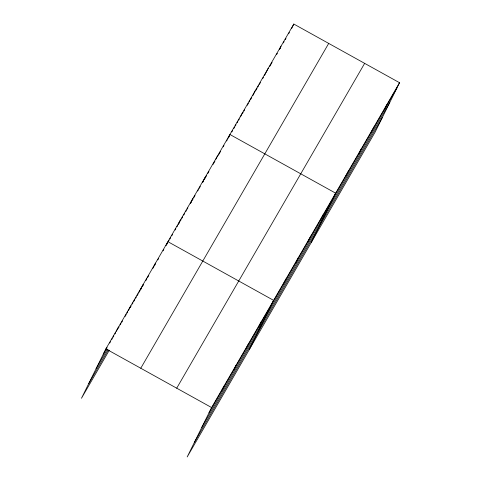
<?xml version="1.0" encoding="UTF-8"?>
<svg xmlns="http://www.w3.org/2000/svg" width="481" height="481" viewBox="0 0 481 481"><rect width="100%" height="100%" fill="white"/><g stroke="black" fill="none" stroke-linecap="round" stroke-linejoin="round"><path stroke-width="0.72" d="M399.531 82.72L211.598 407.551L187.181 456.95L375.114 132.119L399.531 82.72L293.819 24.05L105.886 348.881L81.469 398.28L109.283 350.21M116.354 331.355L118.29 327.447M128.439 310.564L130.694 306.006M140.518 289.778L143.097 284.566M152.922 268.338L155.501 263.125M165.969 245.599L167.905 241.69L273.617 300.354L249.2 349.753M178.373 224.158L180.309 220.25M190.458 203.373L192.713 198.809M205.116 177.369L202.537 182.582L203.667 180.634M215.909 159.193L217.514 155.934M227.988 138.402L229.918 134.494L335.63 193.164L311.219 242.562M240.446 116.967L242.701 112.404M252.904 95.527L255.477 90.314M266.005 72.787L268.26 68.23M279.431 49.399L281.036 46.14M291.564 28.613L293.819 24.05M221.422 391.324L224.002 386.111M233.826 369.883L236.405 364.67M246.23 348.448L248.809 343.236M258.634 327.008L261.213 321.795M283.441 284.127L286.021 278.914M295.845 262.692L298.424 257.479M308.249 241.252L310.822 236.039M320.653 219.811L323.226 214.598M345.833 176.286L348.412 171.074M358.616 154.197L361.189 148.984M371.392 132.107L373.971 126.894M384.175 110.017L386.748 104.804M103.307 354.094L107.071 347.601M109.698 343.049L110.45 341.75M111.58 339.802L112.332 338.504M113.083 337.205L113.835 335.906M114.959 333.958L115.711 332.66M118.344 328.108L119.096 326.809M120.22 324.861L120.978 323.563M121.729 322.264L122.481 320.965M125.108 316.414L126.238 314.466M126.99 313.167L127.742 311.868M130.369 307.317L131.121 306.018M132.251 304.07L133.003 302.771M133.754 301.473L134.884 299.525M135.636 298.226L136.388 296.927M137.139 295.629L138.263 293.675M139.015 292.376L140.145 290.428M140.897 289.129L141.648 287.83M142.4 286.532L143.524 284.584M145.779 280.682L146.909 278.733M147.661 277.435L148.791 275.487M154.425 265.74L155.177 264.442M157.81 259.896L158.562 258.598M163.071 250.799L163.823 249.501M166.456 244.949L167.208 243.651M168.332 241.702L169.084 240.404M169.835 239.105L170.587 237.806M171.717 235.858L172.469 234.56M175.102 230.008L175.854 228.709M176.978 226.761L177.73 225.463M178.481 224.164L179.233 222.865M180.363 220.911L181.115 219.613M181.866 218.314L182.618 217.015M183.742 215.067L184.494 213.768M185.624 211.82L186.375 210.522M187.127 209.223L187.879 207.918M190.512 203.373L191.636 201.425M192.388 200.126L193.14 198.827M193.891 197.529L195.021 195.575M197.649 191.029L198.4 189.73M199.152 188.432L200.282 186.484M204.419 179.335L206.674 175.439M207.798 173.491L208.928 171.537M213.059 164.394L214.941 161.147M218.326 155.297L220.581 151.401M223.208 146.849L223.96 145.551M226.593 141.005L227.345 139.706M228.475 137.758L229.227 136.46M231.854 131.908L232.606 130.61M233.736 128.661L234.487 127.363M235.239 126.064L235.991 124.765M237.115 122.817L237.867 121.513M238.618 120.214L239.37 118.915M242.382 113.72L243.133 112.422M243.885 111.123L244.637 109.818M247.264 105.273L248.394 103.325M249.146 102.026L249.898 100.727M250.649 99.429L251.773 97.475M255.91 90.332L257.04 88.384M257.792 87.085L258.544 85.786M259.295 84.482L260.419 82.534M262.674 78.637L263.426 77.339M264.556 75.391L265.68 73.437M269.817 66.294L272.072 62.398M276.581 54.6L277.333 53.301M279.966 48.749L280.718 47.451M283.351 42.905L284.103 41.606M285.227 39.658L285.979 38.36M288.612 33.808L289.364 32.51M96.104 368.674L107.377 349.188M88.678 383.7L108.225 349.915M140.771 368.242L328.703 43.41M176.713 388.191L364.646 63.36M209.019 412.764L396.951 87.927M201.816 427.344L389.748 102.513M194.39 442.37L382.323 117.532M105.886 348.881L211.598 407.551"/></g></svg>
